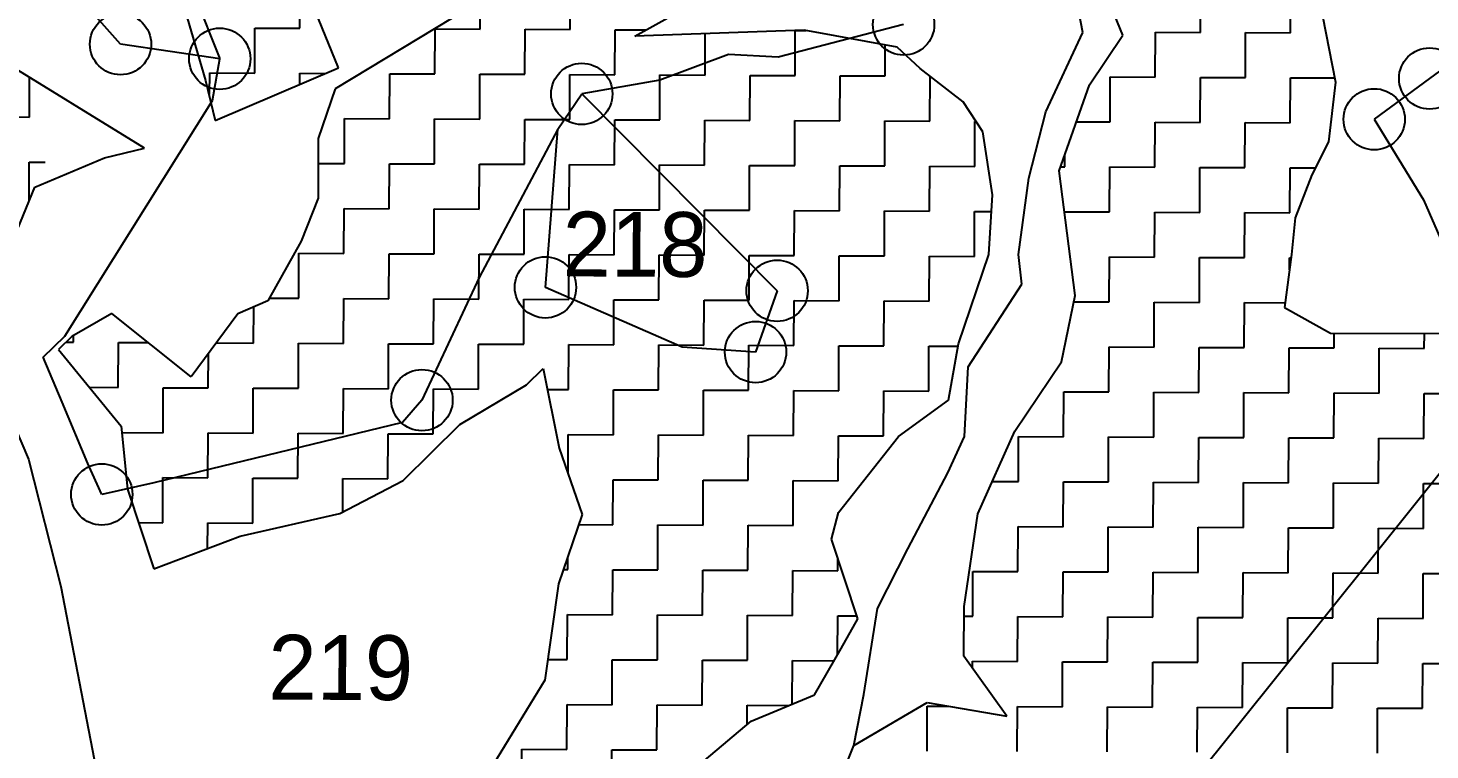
# Model space of a CAD drawing. Header units: metres. Extents: x 281411 to 286097, y 2026212 to 2030446.
# Drawn here: x 284017.9 to 284424.1, y 2029330.9 to 2029540.3 of the extents above; entities that cross this region are included whole.
import ezdxf
from ezdxf.enums import TextEntityAlignment as Align

# ---------------------------------------------------------------- set-up
doc = ezdxf.new("R2010")
doc.units = ezdxf.units.M
for name, color, linetype in [('LINE_WATER', 4, 'Continuous'), ('POLY_HATCH', 12, 'Continuous'), ('POLY_PARCEL', 6, 'Continuous'), ('TEXT_PARCEL', 7, 'Continuous')]:
    doc.layers.add(name, color=color, linetype=linetype)
doc.styles.add('TEXT_MAP', font='')
doc.styles.get('TEXT_MAP').set_extended_font_data('Kruti Dev 050')

msp = doc.modelspace()

# ---------------------------------------------------------------- linework, layer by layer
for centre in [(284271.63, 2029541.27), (284044.74, 2029535.57), (284073.49, 2029531.34), (284424.03, 2029525.63), (284178.38, 2029521.16), (284407.96, 2029513.79), (284167.85, 2029465.06), (284234.98, 2029464.08), (284228.73, 2029446.3), (284132.08, 2029432.36), (284039.32, 2029405.03)]:
    msp.add_circle(centre, 8.88)
at = {"layer": 'LINE_WATER'}
for p, q in [((284323.5, 2029538.97), (284320.68, 2029554.36)), ((284312.81, 2029515.94), (284323.5, 2029538.97)), ((284307.91, 2029496.74), (284312.81, 2029515.94)), ((284304.93, 2029474.64), (284307.91, 2029496.74)), ((284305.85, 2029465.98), (284304.93, 2029474.64)), ((284290.35, 2029442.02), (284305.85, 2029465.98)), ((284289.3, 2029421.83), (284290.35, 2029442.02)), ((284284.44, 2029411.28), (284289.3, 2029421.83)), ((284272.8, 2029389.22), (284284.44, 2029411.28)), ((284264.07, 2029371.96), (284272.8, 2029389.22)), ((284260.11, 2029346.98), (284264.07, 2029371.96)), ((284257.22, 2029332.27), (284260.11, 2029346.98))]:
    msp.add_line(p, q, dxfattribs=at)
at = {"layer": 'POLY_HATCH'}
for p, q in [((284051.37, 2029586.63), (284069.37, 2029525.03)), ((284335.15, 2029538.21), (284321.83, 2029570.96)), ((284193.77, 2029537.92), (284215.94, 2029550.31)), ((284107.86, 2029528.7), (284101.2, 2029545.07)), ((284140.78, 2029543.07), (284106.92, 2029522.59)), ((284392.98, 2029543.8), (284396.74, 2029524.56)), ((284242.83, 2029539.62), (284193.77, 2029537.92)), ((284269.74, 2029534.69), (284242.83, 2029539.62)), ((284276.39, 2029528.5), (284269.74, 2029534.69)), ((284325.47, 2029523.83), (284335.15, 2029538.21)), ((284051.7, 2029505.46), (284006.88, 2029533)), ((284072.2, 2029513.48), (284107.86, 2029528.7)), ((284288.85, 2029518.83), (284276.39, 2029528.5)), ((284069.37, 2029525.03), (284072.2, 2029513.48)), ((284106.92, 2029522.59), (284102.05, 2029508.2)), ((284316.7, 2029498.88), (284325.47, 2029523.83)), ((284396.74, 2029524.56), (284394.74, 2029507.26)), ((284294.59, 2029510.15), (284288.85, 2029518.83)), ((284297.39, 2029491.87), (284294.59, 2029510.15)), ((284102.05, 2029508.2), (284101.97, 2029490.89)), ((284394.74, 2029507.26), (284389.89, 2029497.67)), ((284019.91, 2029494.07), (284040.14, 2029502.63)), ((284040.14, 2029502.63), (284051.7, 2029505.46)), ((284321.29, 2029462.73), (284316.7, 2029498.88)), ((284014.07, 2029479.68), (284019.91, 2029494.07)), ((284389.89, 2029497.67), (284385.02, 2029485.19)), ((284101.97, 2029490.89), (284097.1, 2029478.42)), ((284296.35, 2029474.57), (284297.39, 2029491.87)), ((284385.02, 2029485.19), (284384.01, 2029474.62)), ((284097.1, 2029478.42), (284087.41, 2029461.16)), ((284287.57, 2029448.66), (284296.35, 2029474.57)), ((284384.01, 2029474.62), (284382.02, 2029459.25)), ((284317.36, 2029443.52), (284321.29, 2029462.73)), ((284042.18, 2029457.51), (284030.61, 2029450.84)), ((284065.19, 2029439.14), (284042.18, 2029457.51)), ((284078.73, 2029457.35), (284065.19, 2029439.14)), ((284087.41, 2029461.16), (284078.73, 2029457.35)), ((284382.02, 2029459.25), (284395.3, 2029451.82)), ((284030.61, 2029450.84), (284026.75, 2029447.01)), ((284395.3, 2029451.82), (284427.05, 2029451.68)), ((284026.75, 2029447.01), (284044.92, 2029424.82)), ((284284.62, 2029432.33), (284287.57, 2029448.66)), ((284162.32, 2029436.78), (284167.15, 2029441.57)), ((284167.15, 2029441.57), (284171.86, 2029418.47)), ((284303.8, 2029423.39), (284317.36, 2029443.52)), ((284143.03, 2029425.33), (284162.32, 2029436.78)), ((284270.14, 2029421.82), (284284.62, 2029432.33)), ((284044.92, 2029424.82), (284046.76, 2029406.54)), ((284126.61, 2029409.06), (284143.03, 2029425.33)), ((284252.73, 2029399.78), (284270.14, 2029421.82)), ((284293.11, 2029399.41), (284303.8, 2029423.39)), ((284171.86, 2029418.47), (284178.5, 2029399.22)), ((284108.29, 2029399.53), (284126.61, 2029409.06)), ((284046.76, 2029406.54), (284054.35, 2029383.43)), ((284079.4, 2029392.93), (284108.29, 2029399.53)), ((284178.5, 2029399.22), (284171.68, 2029379.06)), ((284250.77, 2029392.1), (284252.73, 2029399.78)), ((284289.14, 2029372.51), (284293.11, 2029399.41)), ((284054.35, 2029383.43), (284079.4, 2029392.93)), ((284258.36, 2029368.99), (284250.77, 2029392.1)), ((284171.68, 2029379.06), (284167.71, 2029351.2)), ((284289.08, 2029358.09), (284289.14, 2029372.51)), ((284253.51, 2029360.36), (284258.36, 2029368.99)), ((284245.76, 2029346.94), (284253.51, 2029360.36)), ((284301.5, 2029340.73), (284289.08, 2029358.09)), ((284167.71, 2029351.2), (284148.33, 2029319.56)), ((284227.45, 2029339.33), (284245.76, 2029346.94)), ((284257.22, 2029332.27), (284278.44, 2029344.68)), ((284278.44, 2029344.68), (284301.5, 2029340.73)), ((284213.93, 2029327.86), (284227.45, 2029339.33)), ((284249.44, 2029313.08), (284257.22, 2029332.27))]:
    msp.add_line(p, q, dxfattribs=at)
at = {"layer": 'POLY_HATCH', "linetype": 'Continuous'}
for p, q in [((284096.73, 2029540.17), (284096.79, 2029553.22)), ((284148.92, 2029539.93), (284148.97, 2029552.98)), ((284175.01, 2029539.82), (284175.07, 2029552.86)), ((284357.65, 2029538.99), (284357.71, 2029552.04)), ((284383.74, 2029538.87), (284383.8, 2029551.92)), ((284083.63, 2029527.18), (284083.69, 2029540.23)), ((284083.69, 2029540.23), (284096.73, 2029540.17)), ((284135.81, 2029526.95), (284135.87, 2029539.99)), ((284135.87, 2029539.99), (284148.92, 2029539.93)), ((284161.9, 2029526.83), (284161.96, 2029539.88)), ((284161.96, 2029539.88), (284175.01, 2029539.82)), ((284187.99, 2029526.71), (284188.05, 2029539.76)), ((284188.05, 2029539.76), (284196.99, 2029539.72)), ((284214.09, 2029526.59), (284214.14, 2029538.62)), ((284240.18, 2029526.48), (284240.24, 2029539.52)), ((284240.24, 2029539.52), (284243.43, 2029539.51)), ((284344.55, 2029526), (284344.61, 2029539.05)), ((284344.61, 2029539.05), (284357.65, 2029538.99)), ((284370.64, 2029525.89), (284370.7, 2029538.93)), ((284370.7, 2029538.93), (284383.74, 2029538.87)), ((284266.27, 2029526.36), (284266.31, 2029535.32)), ((284070.55, 2029520.97), (284070.58, 2029527.24)), ((284070.58, 2029527.24), (284083.63, 2029527.18)), ((284096.66, 2029523.92), (284096.67, 2029527.12)), ((284096.67, 2029527.12), (284103.96, 2029527.09)), ((284122.71, 2029513.96), (284122.76, 2029527.01)), ((284122.76, 2029527.01), (284135.81, 2029526.95)), ((284148.8, 2029513.84), (284148.86, 2029526.89)), ((284148.86, 2029526.89), (284161.9, 2029526.83)), ((284174.89, 2029513.72), (284174.95, 2029526.77)), ((284174.95, 2029526.77), (284187.99, 2029526.71)), ((284200.98, 2029513.61), (284201.04, 2029526.65)), ((284201.04, 2029526.65), (284214.09, 2029526.59)), ((284227.07, 2029513.49), (284227.13, 2029526.53)), ((284227.13, 2029526.53), (284240.18, 2029526.48)), ((284253.17, 2029513.37), (284253.22, 2029526.42)), ((284253.22, 2029526.42), (284266.27, 2029526.36)), ((284018.34, 2029514.43), (284018.39, 2029525.93)), ((284279.26, 2029513.25), (284279.32, 2029526.23)), ((284331.44, 2029513.02), (284331.5, 2029526.06)), ((284331.5, 2029526.06), (284344.55, 2029526)), ((284357.53, 2029512.9), (284357.59, 2029525.95)), ((284357.59, 2029525.95), (284370.64, 2029525.89)), ((284383.63, 2029512.78), (284383.68, 2029525.83)), ((284383.68, 2029525.83), (284396.5, 2029525.77)), ((284005.29, 2029514.49), (284018.34, 2029514.43)), ((284109.6, 2029500.97), (284109.66, 2029514.02)), ((284109.66, 2029514.02), (284122.71, 2029513.96)), ((284135.69, 2029500.86), (284135.75, 2029513.9)), ((284135.75, 2029513.9), (284148.8, 2029513.84)), ((284161.79, 2029500.74), (284161.84, 2029513.78)), ((284161.84, 2029513.78), (284174.89, 2029513.72)), ((284187.88, 2029500.62), (284187.94, 2029513.67)), ((284187.94, 2029513.67), (284200.98, 2029513.61)), ((284213.97, 2029500.5), (284214.03, 2029513.55)), ((284214.03, 2029513.55), (284227.07, 2029513.49)), ((284240.06, 2029500.38), (284240.12, 2029513.43)), ((284240.12, 2029513.43), (284253.17, 2029513.37)), ((284266.15, 2029500.27), (284266.21, 2029513.31)), ((284266.21, 2029513.31), (284279.26, 2029513.25)), ((284292.24, 2029500.15), (284292.3, 2029513.19)), ((284292.3, 2029513.19), (284292.58, 2029513.19)), ((284321.68, 2029513.06), (284331.44, 2029513.02)), ((284344.43, 2029499.91), (284344.49, 2029512.96)), ((284344.49, 2029512.96), (284357.53, 2029512.9)), ((284370.52, 2029499.79), (284370.58, 2029512.84)), ((284370.58, 2029512.84), (284383.63, 2029512.78)), ((284318.34, 2029500.03), (284318.35, 2029503.59)), ((284018.23, 2029489.93), (284018.28, 2029501.39)), ((284018.28, 2029501.39), (284022.86, 2029501.36)), ((284102.02, 2029501.01), (284109.6, 2029500.97)), ((284122.59, 2029487.87), (284122.65, 2029500.91)), ((284122.65, 2029500.91), (284135.69, 2029500.86)), ((284148.68, 2029487.75), (284148.74, 2029500.8)), ((284148.74, 2029500.8), (284161.79, 2029500.74)), ((284174.77, 2029487.63), (284174.83, 2029500.68)), ((284174.83, 2029500.68), (284187.88, 2029500.62)), ((284200.86, 2029487.51), (284200.92, 2029500.56)), ((284200.92, 2029500.56), (284213.97, 2029500.5)), ((284226.96, 2029487.4), (284227.01, 2029500.44)), ((284227.01, 2029500.44), (284240.06, 2029500.38)), ((284253.05, 2029487.28), (284253.11, 2029500.33)), ((284253.11, 2029500.33), (284266.15, 2029500.27)), ((284279.14, 2029487.16), (284279.2, 2029500.21)), ((284279.2, 2029500.21), (284292.24, 2029500.15)), ((284317.11, 2029500.04), (284318.34, 2029500.03)), ((284331.32, 2029486.93), (284331.38, 2029499.97)), ((284331.38, 2029499.97), (284344.43, 2029499.91)), ((284357.42, 2029486.81), (284357.47, 2029499.85)), ((284357.47, 2029499.85), (284370.52, 2029499.79)), ((284383.51, 2029486.69), (284383.57, 2029499.74)), ((284383.57, 2029499.74), (284390.68, 2029499.7)), ((284109.48, 2029474.88), (284109.54, 2029487.93)), ((284109.54, 2029487.93), (284122.59, 2029487.87)), ((284135.58, 2029474.76), (284135.63, 2029487.81)), ((284135.63, 2029487.81), (284148.68, 2029487.75)), ((284161.67, 2029474.65), (284161.73, 2029487.69)), ((284161.73, 2029487.69), (284174.77, 2029487.63)), ((284187.76, 2029474.53), (284187.82, 2029487.57)), ((284187.82, 2029487.57), (284200.86, 2029487.51)), ((284213.85, 2029474.41), (284213.91, 2029487.46)), ((284213.91, 2029487.46), (284226.96, 2029487.4)), ((284239.94, 2029474.29), (284240, 2029487.34)), ((284240, 2029487.34), (284253.05, 2029487.28)), ((284266.04, 2029474.17), (284266.09, 2029487.22)), ((284266.09, 2029487.22), (284279.14, 2029487.16)), ((284292.13, 2029474.06), (284292.19, 2029487.1)), ((284292.19, 2029487.1), (284297.1, 2029487.08)), ((284318.28, 2029486.98), (284331.32, 2029486.93)), ((284318.28, 2029486.46), (284318.28, 2029486.98)), ((284344.31, 2029473.82), (284344.37, 2029486.87)), ((284344.37, 2029486.87), (284357.42, 2029486.81)), ((284370.4, 2029473.7), (284370.46, 2029486.75)), ((284370.46, 2029486.75), (284383.51, 2029486.69)), ((284096.38, 2029461.89), (284096.44, 2029474.94)), ((284096.44, 2029474.94), (284109.48, 2029474.88)), ((284122.47, 2029461.78), (284122.53, 2029474.82)), ((284122.53, 2029474.82), (284135.58, 2029474.76)), ((284148.56, 2029461.66), (284148.62, 2029474.7)), ((284148.62, 2029474.7), (284161.67, 2029474.65)), ((284174.65, 2029461.54), (284174.71, 2029474.59)), ((284174.71, 2029474.59), (284187.76, 2029474.53)), ((284200.75, 2029461.42), (284200.81, 2029474.47)), ((284200.81, 2029474.47), (284213.85, 2029474.41)), ((284226.84, 2029461.31), (284226.9, 2029474.35)), ((284226.9, 2029474.35), (284239.94, 2029474.29)), ((284252.93, 2029461.19), (284252.99, 2029474.23)), ((284252.99, 2029474.23), (284266.04, 2029474.17)), ((284279.02, 2029461.07), (284279.08, 2029474.12)), ((284279.08, 2029474.12), (284292.13, 2029474.06)), ((284331.21, 2029460.83), (284331.27, 2029473.88)), ((284331.27, 2029473.88), (284344.31, 2029473.82)), ((284357.3, 2029460.72), (284357.36, 2029473.76)), ((284357.36, 2029473.76), (284370.4, 2029473.7)), ((284383.43, 2029470.16), (284383.45, 2029473.64)), ((284383.45, 2029473.64), (284383.88, 2029473.64)), ((284087.84, 2029461.93), (284096.38, 2029461.89)), ((284109.37, 2029448.79), (284109.42, 2029461.84)), ((284109.42, 2029461.84), (284122.47, 2029461.78)), ((284135.46, 2029448.67), (284135.52, 2029461.72)), ((284135.52, 2029461.72), (284148.56, 2029461.66)), ((284161.55, 2029448.55), (284161.61, 2029461.6)), ((284161.61, 2029461.6), (284174.65, 2029461.54)), ((284187.64, 2029448.44), (284187.7, 2029461.48)), ((284187.7, 2029461.48), (284200.75, 2029461.42)), ((284213.73, 2029448.32), (284213.79, 2029461.36)), ((284213.79, 2029461.36), (284226.84, 2029461.31)), ((284083.27, 2029448.91), (284083.32, 2029459.36)), ((284239.83, 2029448.2), (284239.88, 2029461.25)), ((284239.88, 2029461.25), (284252.93, 2029461.19)), ((284265.92, 2029448.08), (284265.98, 2029461.13)), ((284265.98, 2029461.13), (284279.02, 2029461.07)), ((284320.91, 2029460.88), (284331.21, 2029460.83)), ((284344.19, 2029447.73), (284344.25, 2029460.77)), ((284344.25, 2029460.77), (284357.3, 2029460.72)), ((284370.29, 2029447.61), (284370.34, 2029460.66)), ((284370.34, 2029460.66), (284382.19, 2029460.6)), ((284028.91, 2029449.15), (284031.09, 2029449.14)), ((284031.09, 2029449.14), (284031.1, 2029451.12)), ((284044.08, 2029436.04), (284044.14, 2029449.08)), ((284044.14, 2029449.08), (284052.79, 2029449.04)), ((284396.38, 2029447.49), (284396.4, 2029451.82)), ((284422.47, 2029447.38), (284422.49, 2029451.7)), ((284070.17, 2029435.92), (284070.21, 2029445.9)), ((284072.49, 2029448.96), (284083.27, 2029448.91)), ((284096.26, 2029435.8), (284096.32, 2029448.85)), ((284096.32, 2029448.85), (284109.37, 2029448.79)), ((284122.35, 2029435.68), (284122.41, 2029448.73)), ((284122.41, 2029448.73), (284135.46, 2029448.67)), ((284148.44, 2029435.57), (284148.5, 2029448.61)), ((284148.5, 2029448.61), (284161.55, 2029448.55)), ((284174.54, 2029435.45), (284174.6, 2029448.49)), ((284174.6, 2029448.49), (284187.64, 2029448.44)), ((284200.63, 2029435.33), (284200.69, 2029448.38)), ((284200.69, 2029448.38), (284213.73, 2029448.32)), ((284226.72, 2029435.21), (284226.78, 2029448.26)), ((284226.78, 2029448.26), (284239.83, 2029448.2)), ((284252.81, 2029435.1), (284252.87, 2029448.14)), ((284252.87, 2029448.14), (284265.92, 2029448.08)), ((284278.9, 2029434.98), (284278.96, 2029448.02)), ((284278.96, 2029448.02), (284287.45, 2029447.99)), ((284331.09, 2029434.74), (284331.15, 2029447.79)), ((284331.15, 2029447.79), (284344.19, 2029447.73)), ((284357.18, 2029434.62), (284357.24, 2029447.67)), ((284357.24, 2029447.67), (284370.29, 2029447.61)), ((284383.27, 2029434.51), (284383.33, 2029447.55)), ((284383.33, 2029447.55), (284396.38, 2029447.49)), ((284409.36, 2029434.39), (284409.42, 2029447.43)), ((284409.42, 2029447.43), (284422.47, 2029447.38)), ((284035.7, 2029436.08), (284044.08, 2029436.04)), ((284057.06, 2029422.93), (284057.12, 2029435.98)), ((284057.12, 2029435.98), (284070.17, 2029435.92)), ((284083.16, 2029422.82), (284083.21, 2029435.86)), ((284083.21, 2029435.86), (284096.26, 2029435.8)), ((284109.25, 2029422.7), (284109.31, 2029435.74)), ((284109.31, 2029435.74), (284122.35, 2029435.68)), ((284135.34, 2029422.58), (284135.4, 2029435.63)), ((284135.4, 2029435.63), (284148.44, 2029435.57)), ((284168.39, 2029435.48), (284174.54, 2029435.45)), ((284187.52, 2029422.34), (284187.58, 2029435.39)), ((284187.58, 2029435.39), (284200.63, 2029435.33)), ((284213.62, 2029422.23), (284213.67, 2029435.27)), ((284213.67, 2029435.27), (284226.72, 2029435.21)), ((284239.71, 2029422.11), (284239.77, 2029435.15)), ((284239.77, 2029435.15), (284252.81, 2029435.1)), ((284265.8, 2029421.99), (284265.86, 2029435.04)), ((284265.86, 2029435.04), (284278.9, 2029434.98)), ((284317.98, 2029421.75), (284318.04, 2029434.8)), ((284318.04, 2029434.8), (284331.09, 2029434.74)), ((284344.08, 2029421.64), (284344.13, 2029434.68)), ((284344.13, 2029434.68), (284357.18, 2029434.62)), ((284370.17, 2029421.52), (284370.23, 2029434.57)), ((284370.23, 2029434.57), (284383.27, 2029434.51)), ((284396.26, 2029421.4), (284396.32, 2029434.45)), ((284396.32, 2029434.45), (284409.36, 2029434.39)), ((284422.35, 2029421.28), (284422.41, 2029434.33)), ((284422.41, 2029434.33), (284435.46, 2029434.27)), ((284045.11, 2029422.99), (284057.06, 2029422.93)), ((284070.05, 2029409.83), (284070.11, 2029422.87)), ((284070.11, 2029422.87), (284083.16, 2029422.82)), ((284096.14, 2029409.71), (284096.2, 2029422.76)), ((284096.2, 2029422.76), (284109.25, 2029422.7)), ((284122.23, 2029409.59), (284122.29, 2029422.64)), ((284122.29, 2029422.64), (284135.34, 2029422.58)), ((284174.43, 2029411.03), (284174.48, 2029422.4)), ((284174.48, 2029422.4), (284187.52, 2029422.34)), ((284200.51, 2029409.24), (284200.57, 2029422.28)), ((284200.57, 2029422.28), (284213.62, 2029422.23)), ((284226.6, 2029409.12), (284226.66, 2029422.17)), ((284226.66, 2029422.17), (284239.71, 2029422.11)), ((284252.69, 2029409), (284252.75, 2029422.05)), ((284252.75, 2029422.05), (284265.8, 2029421.99)), ((284304.88, 2029408.77), (284304.94, 2029421.81)), ((284304.94, 2029421.81), (284317.98, 2029421.75)), ((284330.97, 2029408.65), (284331.03, 2029421.7)), ((284331.03, 2029421.7), (284344.08, 2029421.64)), ((284357.06, 2029408.53), (284357.12, 2029421.58)), ((284357.12, 2029421.58), (284370.17, 2029421.52)), ((284383.15, 2029408.41), (284383.21, 2029421.46)), ((284383.21, 2029421.46), (284396.26, 2029421.4)), ((284409.25, 2029408.3), (284409.31, 2029421.34)), ((284409.31, 2029421.34), (284422.35, 2029421.28)), ((284056.95, 2029396.84), (284057, 2029409.89)), ((284057, 2029409.89), (284070.05, 2029409.83)), ((284083.04, 2029396.72), (284083.1, 2029409.77)), ((284083.1, 2029409.77), (284096.14, 2029409.71)), ((284109.15, 2029399.98), (284109.19, 2029409.65)), ((284109.19, 2029409.65), (284122.23, 2029409.59)), ((284187.41, 2029396.25), (284187.46, 2029409.3)), ((284187.46, 2029409.3), (284200.51, 2029409.24)), ((284213.5, 2029396.13), (284213.56, 2029409.18)), ((284213.56, 2029409.18), (284226.6, 2029409.12)), ((284239.59, 2029396.02), (284239.65, 2029409.06)), ((284239.65, 2029409.06), (284252.69, 2029409)), ((284297.3, 2029408.8), (284304.88, 2029408.77)), ((284317.87, 2029395.66), (284317.92, 2029408.71)), ((284317.92, 2029408.71), (284330.97, 2029408.65)), ((284343.96, 2029395.54), (284344.02, 2029408.59)), ((284344.02, 2029408.59), (284357.06, 2029408.53)), ((284370.05, 2029395.43), (284370.11, 2029408.47)), ((284370.11, 2029408.47), (284383.15, 2029408.41)), ((284396.14, 2029395.31), (284396.2, 2029408.36)), ((284396.2, 2029408.36), (284409.25, 2029408.3)), ((284422.23, 2029395.19), (284422.29, 2029408.24)), ((284422.29, 2029408.24), (284435.34, 2029408.18)), ((284049.94, 2029396.87), (284056.95, 2029396.84)), ((284069.96, 2029389.35), (284069.99, 2029396.78)), ((284069.99, 2029396.78), (284083.04, 2029396.72)), ((284177.52, 2029396.3), (284187.41, 2029396.25)), ((284200.39, 2029383.15), (284200.45, 2029396.19)), ((284200.45, 2029396.19), (284213.5, 2029396.13)), ((284226.48, 2029383.03), (284226.54, 2029396.08)), ((284226.54, 2029396.08), (284239.59, 2029396.02)), ((284304.76, 2029382.68), (284304.82, 2029395.72)), ((284304.82, 2029395.72), (284317.87, 2029395.66)), ((284330.85, 2029382.56), (284330.91, 2029395.6)), ((284330.91, 2029395.6), (284343.96, 2029395.54)), ((284356.94, 2029382.44), (284357, 2029395.49)), ((284357, 2029395.49), (284370.05, 2029395.43)), ((284383.04, 2029382.32), (284383.1, 2029395.37)), ((284383.1, 2029395.37), (284396.14, 2029395.31)), ((284409.13, 2029382.2), (284409.19, 2029395.25)), ((284409.19, 2029395.25), (284422.23, 2029395.19)), ((284174.3, 2029383.26), (284174.32, 2029386.85)), ((284252.58, 2029382.91), (284252.59, 2029386.55)), ((284173.11, 2029383.27), (284174.3, 2029383.26)), ((284187.29, 2029370.16), (284187.35, 2029383.21)), ((284187.35, 2029383.21), (284200.39, 2029383.15)), ((284213.38, 2029370.04), (284213.44, 2029383.09)), ((284213.44, 2029383.09), (284226.48, 2029383.03)), ((284239.47, 2029369.92), (284239.53, 2029382.97)), ((284239.53, 2029382.97), (284252.58, 2029382.91)), ((284291.66, 2029369.69), (284291.71, 2029382.73)), ((284291.71, 2029382.73), (284304.76, 2029382.68)), ((284317.75, 2029369.57), (284317.81, 2029382.62)), ((284317.81, 2029382.62), (284330.85, 2029382.56)), ((284343.84, 2029369.45), (284343.9, 2029382.5)), ((284343.9, 2029382.5), (284356.94, 2029382.44)), ((284369.93, 2029369.34), (284369.99, 2029382.38)), ((284369.99, 2029382.38), (284383.04, 2029382.32)), ((284396.02, 2029369.22), (284396.08, 2029382.26)), ((284396.08, 2029382.26), (284409.13, 2029382.2)), ((284422.12, 2029369.1), (284422.17, 2029382.15)), ((284422.17, 2029382.15), (284435.22, 2029382.09)), ((284174.18, 2029357.17), (284174.24, 2029370.22)), ((284174.24, 2029370.22), (284187.29, 2029370.16)), ((284200.27, 2029357.05), (284200.33, 2029370.1)), ((284200.33, 2029370.1), (284213.38, 2029370.04)), ((284226.37, 2029356.94), (284226.43, 2029369.98)), ((284226.43, 2029369.98), (284239.47, 2029369.92)), ((284252.47, 2029358.56), (284252.52, 2029369.87)), ((284252.52, 2029369.87), (284258.08, 2029369.84)), ((284289.13, 2029369.7), (284291.66, 2029369.69)), ((284304.64, 2029356.58), (284304.7, 2029369.63)), ((284304.7, 2029369.63), (284317.75, 2029369.57)), ((284330.73, 2029356.47), (284330.79, 2029369.51)), ((284330.79, 2029369.51), (284343.84, 2029369.45)), ((284356.83, 2029356.35), (284356.89, 2029369.39)), ((284356.89, 2029369.39), (284369.93, 2029369.34)), ((284382.92, 2029356.23), (284382.98, 2029369.28)), ((284382.98, 2029369.28), (284396.02, 2029369.22)), ((284409.01, 2029356.11), (284409.07, 2029369.16)), ((284409.07, 2029369.16), (284422.12, 2029369.1)), ((284168.56, 2029357.2), (284174.18, 2029357.17)), ((284187.17, 2029344.07), (284187.23, 2029357.11)), ((284187.23, 2029357.11), (284200.27, 2029357.05)), ((284213.26, 2029343.95), (284213.32, 2029357)), ((284213.32, 2029357), (284226.37, 2029356.94)), ((284239.36, 2029344.28), (284239.41, 2029356.88)), ((284239.41, 2029356.88), (284251.47, 2029356.82)), ((284291.59, 2029354.58), (284291.6, 2029356.64)), ((284291.6, 2029356.64), (284304.64, 2029356.58)), ((284317.63, 2029343.48), (284317.69, 2029356.52)), ((284317.69, 2029356.52), (284330.73, 2029356.47)), ((284343.72, 2029343.36), (284343.78, 2029356.41)), ((284343.78, 2029356.41), (284356.83, 2029356.35)), ((284369.81, 2029343.24), (284369.87, 2029356.29)), ((284369.87, 2029356.29), (284382.92, 2029356.23)), ((284395.91, 2029343.13), (284395.96, 2029356.17)), ((284395.96, 2029356.17), (284409.01, 2029356.11)), ((284422, 2029343.01), (284422.06, 2029356.05)), ((284422.06, 2029356.05), (284435.1, 2029355.99)), ((284174.07, 2029331.08), (284174.12, 2029344.13)), ((284174.12, 2029344.13), (284187.17, 2029344.07)), ((284200.16, 2029330.96), (284200.22, 2029344.01)), ((284200.22, 2029344.01), (284213.26, 2029343.95)), ((284226.28, 2029338.34), (284226.31, 2029343.89)), ((284226.31, 2029343.89), (284238.29, 2029343.84)), ((284278.43, 2029330.61), (284278.49, 2029343.66)), ((284278.49, 2029343.66), (284284.55, 2029343.63)), ((284304.53, 2029330.49), (284304.58, 2029343.54)), ((284304.58, 2029343.54), (284317.63, 2029343.48)), ((284330.62, 2029330.37), (284330.68, 2029343.42)), ((284330.68, 2029343.42), (284343.72, 2029343.36)), ((284356.71, 2029330.26), (284356.77, 2029343.3)), ((284356.77, 2029343.3), (284369.81, 2029343.24)), ((284382.8, 2029330.14), (284382.86, 2029343.18)), ((284382.86, 2029343.18), (284395.91, 2029343.13)), ((284408.89, 2029330.02), (284408.95, 2029343.07)), ((284408.95, 2029343.07), (284422, 2029343.01)), ((284160.96, 2029318.09), (284161.02, 2029331.14)), ((284161.02, 2029331.14), (284174.07, 2029331.08)), ((284187.05, 2029317.98), (284187.11, 2029331.02)), ((284187.11, 2029331.02), (284200.16, 2029330.96))]:
    msp.add_line(p, q, dxfattribs=at)
at = {"layer": 'POLY_PARCEL'}
for p, q in [((284059.95, 2029565.63), (284073.49, 2029531.34)), ((284044.74, 2029535.57), (284027.7, 2029554.82)), ((284271.63, 2029541.27), (284235.28, 2029531.85)), ((284073.49, 2029531.34), (284044.74, 2029535.57)), ((284439.67, 2029537.16), (284407.96, 2029513.79)), ((284071.35, 2029519.22), (284073.49, 2029531.34)), ((284220.9, 2029532.6), (284201, 2029525.16)), ((284235.28, 2029531.85), (284220.9, 2029532.6)), ((284201, 2029525.16), (284178.38, 2029521.16)), ((284028.56, 2029450.95), (284071.35, 2029519.22)), ((284171.48, 2029510.92), (284178.38, 2029521.16)), ((284178.38, 2029521.16), (284234.98, 2029464.08)), ((284171.48, 2029510.92), (284148.68, 2029467.89)), ((284167.85, 2029465.06), (284171.48, 2029510.92)), ((284407.96, 2029513.79), (284422.24, 2029490.45)), ((284422.24, 2029490.45), (284439.19, 2029451.35)), ((284148.68, 2029467.89), (284132.08, 2029432.36)), ((284207.5, 2029447.77), (284167.85, 2029465.06)), ((284234.98, 2029464.08), (284228.73, 2029446.3)), ((284002.48, 2029451.66), (284018.07, 2029415.3)), ((284022.37, 2029444.82), (284028.56, 2029450.95)), ((284228.73, 2029446.3), (284207.5, 2029447.77)), ((284027.79, 2029431.78), (284022.37, 2029444.82)), ((284035.25, 2029413.95), (284027.79, 2029431.78)), ((284132.08, 2029432.36), (284126.41, 2029425.86)), ((284317.04, 2029274), (284444.04, 2029432.55)), ((284126.41, 2029425.86), (284054.4, 2029408.38)), ((284018.07, 2029415.3), (284027.49, 2029378.29)), ((284039.32, 2029405.03), (284035.25, 2029413.95)), ((284054.4, 2029408.38), (284039.32, 2029405.03)), ((284027.49, 2029378.29), (284038.2, 2029322.78))]:
    msp.add_line(p, q, dxfattribs=at)

# ---------------------------------------------------------------- texts
at = {"layer": 'TEXT_PARCEL', "style": 'TEXT_MAP'}
for s, p in [('218', (284193.78, 2029468.16)), ('219', (284108.52, 2029345.46))]:
    msp.add_text(s, height=18.786, rotation=359.7413, dxfattribs=at).set_placement(p, align=Align.CENTER)

doc.saveas('drawing.dxf')
